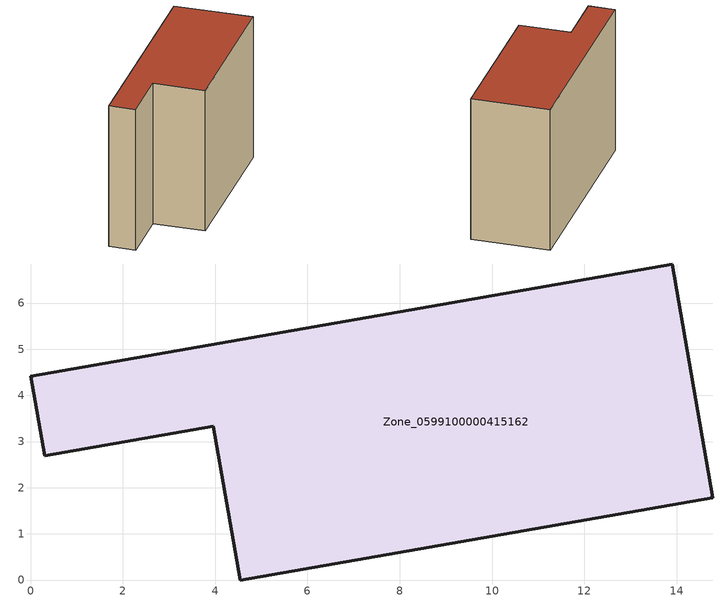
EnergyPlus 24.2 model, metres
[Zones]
Zone_0599100000415162
 floor ground (C_G): 3.96,3.33 0.3,2.69 0,4.41 13.9,6.85 14.78,1.78 4.54,0 z0.17
 wall outside (C_F): 13.9,6.85 0,4.41 0.3,2.69 3.96,3.33 4.54,0 14.78,1.78 13.9,6.85 z0.17:9.97
 roof outside (C_R): 4.54,0 14.78,1.78 13.9,6.85 0,4.41 0.3,2.69 3.96,3.33 z9.97
[BUILDING]
Pand.0599100000415162: North Axis=0; Terrain=City; Loads Convergence Tolerance Value=0.04; Temperature Convergence Tolerance Value=0.4; Solar Distribution=FullExterior; Maximum Number of Warmup Days=25; Minimum Number of Warmup Days=1
[Site:Location]
Rotterdam.The.Hague.AP_ZH_NLD Design_Conditions: Latitude=51.96; Longitude=4.45; Time Zone=1; Elevation=-4.5
[SITE:GROUNDTEMPERATURE:BUILDINGSURFACE]
18, 18, 18, 18, 18, 18, 18, 18, 18, 18, 18, 18
[MATERIAL] Thermal Absorptance=0.9; Solar Absorptance=0.7; Visible Absorptance=0.7
Name | Roughness | Thickness | Conductivity | Density | Specific Heat
G.TI.1992-2005 | MediumSmooth | 0.15 | 0.06 | 540 | 1210
F.TI.1992-2005 | Rough | 0.3 | 0.12 | 1920 | 840
R.TI.1992-2005 | MediumRough | 0.2 | 0.08 | 1500 | 1000
[CONSTRUCTION]
C_G: G.TI.1992-2005
C_F: F.TI.1992-2005
C_R: R.TI.1992-2005
[ZONE]
Zone_0599100000415162: Type=1; Multiplier=1; Ceiling Height=Autocalculate; Volume=Autocalculate; Floor Area=autocalculate; Part of Total Floor Area=Yes
[ZONEINFILTRATION:DESIGNFLOWRATE]
Infil_Zone_0599100000415162: Zone or ZoneList or Space or SpaceList=Zone_0599100000415162; Schedule=AlwaysOn; Design Flow Rate Calculation Method=Flow/Area; Flow Rate per Floor Area=0.0015; Constant Term Coefficient=1; Temperature Term Coefficient=0; Velocity Term Coefficient=0; Velocity Squared Term Coefficient=0
[HVACTEMPLATE:ZONE:IDEALLOADSAIRSYSTEM]
Zone_0599100000415162: Maximum Heating Supply Air Temperature=50; Minimum Cooling Supply Air Temperature=13; Maximum Heating Supply Air Humidity Ratio=0.0156; Minimum Cooling Supply Air Humidity Ratio=0.0077; Heating Limit=NoLimit; Cooling Limit=NoLimit; Dehumidification Control Type=ConstantSensibleHeatRatio; Cooling Sensible Heat Ratio=0.7; Dehumidification Setpoint=60; Humidification Control Type=None; Humidification Setpoint=30; Outdoor Air Method=None; Outdoor Air Flow Rate per Person=0.00944; Outdoor Air Flow Rate per Zone Floor Area=0; Outdoor Air Flow Rate per Zone=0; Demand Controlled Ventilation Type=None; Outdoor Air Economizer Type=NoEconomizer; Heat Recovery Type=None; Sensible Heat Recovery Effectiveness=0.7; Latent Heat Recovery Effectiveness=0.65
[ZONECONTROL:THERMOSTAT]
ThermostatControl_Zone_0599100000415162: Zone or ZoneList=Zone_0599100000415162; Control Type Schedule=DualSetpointControlType; Control 1=Thermostat_Zone_0599100000415162; Temperature Difference Between Cutout And Setpoint=0
[THERMOSTATSETPOINT:DUALSETPOINT]
Thermostat_Zone_0599100000415162: Heating Setpoint Temperature Schedule=HeatingSetpoint_Zone_0599100000415162; Cooling Setpoint Temperature Schedule=CoolingSetpoint_Zone_0599100000415162
[SCHEDULE:COMPACT]
HeatingSetpoint_Zone_0599100000415162: Through: 12/31, For: AllDays, Until: 24:00, 21
CoolingSetpoint_Zone_0599100000415162: Through: 12/31, For: AllDays, Until: 24:00, 24
DualSetpointControlType: Through: 12/31, For: AllDays, Until: 24:00, 4
AlwaysOn: Through: 12/31, For: AllDays, Until: 24:00, 1
